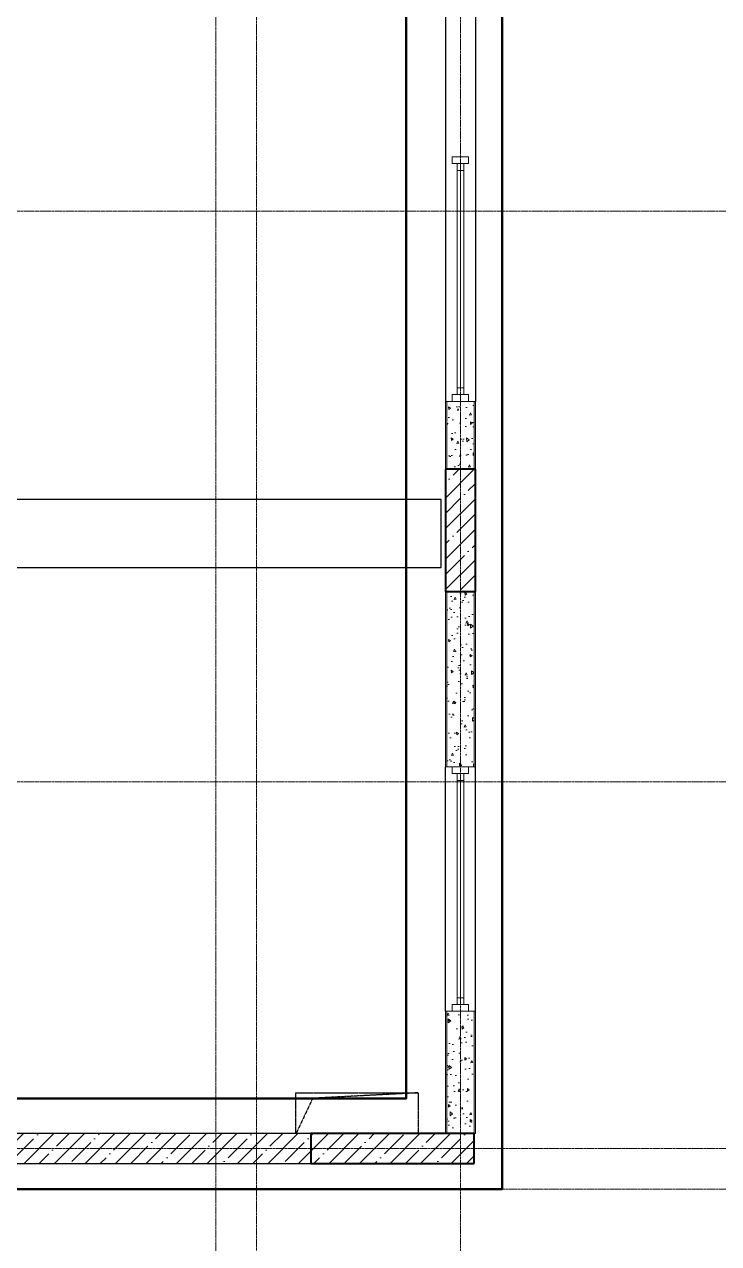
# Model space of a CAD drawing. Header units: millimetres. Extents: x -7155 to 483283, y -227682 to 148426.
# Drawn here: x 4591 to 9700, y 26000 to 34975 of the extents above; entities that cross this region are included whole.
import ezdxf

# ---------------------------------------------------------------- set-up
doc = ezdxf.new("R2010")
doc.units = ezdxf.units.MM
for name, pattern in [('CENTER2', [28.575, 19.05, -3.175, 3.175, -3.175]), ('HIDDEN', [9.525, 6.35, -3.175]), ('HIDDEN2', [4.7625, 3.175, -1.5875])]:
    doc.linetypes.add(name, pattern=pattern)
for name, color, linetype, lineweight in [('АР_Колонны', 70, 'Continuous', 30), ('АР_Окна', 4, 'Continuous', 5), ('АР_Стены ЖБ', 7, 'Continuous', 30), ('АР_Стены ПЕНОблок', 52, 'Continuous', 20), ('АР_Тонкая', 254, 'Continuous', 5), ('АР_Штриховка', 8, 'Continuous', 0), ('осново', 7, 'Continuous', 30)]:
    doc.layers.add(name, color=color, linetype=linetype, lineweight=lineweight)
for name, color, linetype, lineweight, true_color in [('АР_Оси_РД_100', 7, 'Continuous', 0, 0x525252), ('РД_Витраж_вн', 7, 'Continuous', 25, 0x148aff), ('РД_Оси_100', 7, 'Continuous', 0, 0x525252), ('РД_проем_инж перемыч_фахверк', 7, 'Continuous', 18, 0xff1f1f)]:
    doc.layers.add(name, color=color, linetype=linetype, lineweight=lineweight, true_color=true_color)
doc.layers.add('РД_Проем', color=230, linetype='Continuous', lineweight=0, plot=False)

# ---------------------------------------------------------------- blocks, each defined once
blk = doc.blocks.new('СОШ_2200_АР_ОСИ_М100_28.05.24')
at = {"layer": 'АР_Оси_РД_100', "linetype": 'CENTER2'}
for p, q in [((29555, 33600), (-5954.958, 33600)), ((29555, 29400), (-5954.958, 29400))]:
    blk.add_line(p, q, dxfattribs=at)
for points in [[(5849.555, 139938.679), (6000, 139538.679), (6000, -6194.559)], [(6300, -6195.83), (6300, 139538.679), (6450, 139938.679)], [(7800, -6155), (7800, 139938.679)], [(29555, 26700), (-5454.958, 26700), (-5954.958, 26850)], [(29555, 26400), (-5454.958, 26400), (-5954.958, 26250)]]:
    blk.add_lwpolyline(points, dxfattribs=at)

msp = doc.modelspace()

# ---------------------------------------------------------------- hatches: boundary and pattern name
at = {"layer": 'АР_Штриховка', "linetype": 'Continuous', "lineweight": 0, "true_color": 0x000000}
h = msp.add_hatch(dxfattribs=at)
h.set_pattern_fill('AR-CONC', color=18, angle=-315, style=0)
h.paths.add_polyline_path([(7900, 35400), (7700, 35400), (7700, 35100), (7900, 35100)], flags=0)
h.paths.add_polyline_path([(7900, 32200), (7700, 32200), (7700, 31700), (7900, 31700)], flags=0)
at = {"layer": 'АР_Штриховка', "linetype": 'Continuous', "lineweight": 5, "true_color": 0x000000}
h = msp.add_hatch(dxfattribs=at)
h.set_pattern_fill('ANSI35', color=18, scale=25, style=0)
h.paths.add_polyline_path([(7690, 30800), (7910, 30800), (7910, 31700), (7690, 31700)], flags=0)
at = {"layer": 'АР_Штриховка', "linetype": 'Continuous', "lineweight": 0, "true_color": 0x000000}
h = msp.add_hatch(dxfattribs=at)
h.set_pattern_fill('AR-CONC', color=18, angle=-315, style=0)
h.paths.add_polyline_path([(7900, 30800), (7700, 30800), (7700, 29510), (7900, 29510)], flags=0)
h.paths.add_polyline_path([(7900, 27710), (7700, 27710), (7700, 26810), (7900, 26810)], flags=0)
at = {"layer": 'АР_Штриховка', "linetype": 'Continuous', "lineweight": 5, "true_color": 0x000000}
h = msp.add_hatch(dxfattribs=at)
h.set_pattern_fill('ANSI35', color=18, scale=25, angle=6.1e-21, style=0)
h.paths.add_polyline_path([(120, 26810), (120, 26590), (6700, 26590), (6700, 26810)], flags=0)
h = msp.add_hatch(dxfattribs=at)
h.set_pattern_fill('ANSI35', color=18, scale=25, angle=1.3e-14, style=0)
h.paths.add_polyline_path([(7900, 26590), (7900, 26810), (6700, 26810), (6700, 26590)], flags=0)

# ---------------------------------------------------------------- linework, layer by layer
at = {"color": 18, "linetype": 'HIDDEN', "ltscale": 0.07, "true_color": 0x000000}
for p, q in [((6590, 27110), (7490, 27110)), ((6590, 26810), (6590, 27110)), ((7490, 27110), (6712.9, 27069.6)), ((7490, 27110), (7490, 26810)), ((6712.9, 27069.6), (6590, 26810)), ((7490, 26810), (6590, 26810))]:
    msp.add_line(p, q, dxfattribs=at)
at = {"color": 1, "lineweight": 50}
msp.add_lwpolyline([(12013, 13770), (8049, 13770), (8049, 23114), (8049, 23114), (340.2, 23121.1), (340.2, 26400), (8107, 26400), (8107, 38493), (11900, 38493), (11906.3, 33940.1), (11084, 33940.1), (11084, 32130), (11084, 25094), (20554, 25094), (20520, 26066), (26487, 26066), (26487, 25653), (27232, 25653), (27232, 22077), (26434, 22077), (26434, 21700), (11906, 21700), (11906, 13770)], dxfattribs=at)
msp.add_lwpolyline([(418, 27069), (7401, 27069), (7401, 35594), (418, 35594)], close=True, dxfattribs=at)
at = {"layer": 'АР_Колонны', "color": 18, "linetype": 'HIDDEN2', "lineweight": 25, "true_color": 0x000000}
for p, q in [((7690, 31700), (7910, 31700)), ((7690, 30800), (7690, 31700)), ((7910, 31700), (7910, 30800)), ((7910, 30800), (7690, 30800)), ((6700, 26810), (7900, 26810)), ((6700, 26590), (6700, 26810)), ((7900, 26810), (7900, 26590)), ((7900, 26590), (6700, 26590))]:
    msp.add_line(p, q, dxfattribs=at)
at = {"layer": 'АР_Колонны', "color": 18, "linetype": 'Continuous', "lineweight": 30, "true_color": 0x000000}
for p, q in [((7910, 31700), (7690, 31700)), ((7690, 31700), (7690, 30800)), ((7910, 30800), (7910, 31700)), ((7690, 30800), (7910, 30800)), ((6700, 26810), (6700, 26590)), ((7900, 26810), (6700, 26810)), ((7900, 26590), (7900, 26810)), ((6700, 26590), (7900, 26590))]:
    msp.add_line(p, q, dxfattribs=at)
at = {"layer": 'АР_Окна', "color": 18, "linetype": 'Continuous', "lineweight": 5, "true_color": 0x000000}
for p, q in [((7690, 32200), (7690, 34000)), ((7910, 32200), (7910, 34000)), ((7825, 33900), (7775, 33900)), ((7800, 32300), (7800, 33900)), ((7825, 32300), (7775, 32300)), ((7690, 29510), (7690, 27710)), ((7910, 29510), (7910, 27710)), ((7825, 29410), (7775, 29410)), ((7800, 29410), (7800, 27810)), ((7825, 27810), (7775, 27810))]:
    msp.add_line(p, q, dxfattribs=at)
for points in [[(7740, 33950), (7740, 34000), (7860, 34000), (7860, 33950)], [(7825, 32250), (7775, 32250), (7775, 33950), (7825, 33950)], [(7740, 32250), (7740, 32200), (7860, 32200), (7860, 32250)], [(7740, 29460), (7740, 29510), (7860, 29510), (7860, 29460)], [(7825, 29460), (7775, 29460), (7775, 27760), (7825, 27760)], [(7740, 27760), (7740, 27710), (7860, 27710), (7860, 27760)]]:
    msp.add_lwpolyline(points, close=True, dxfattribs=at)
at = {"layer": 'АР_Стены ЖБ', "color": 18, "linetype": 'Continuous', "lineweight": 40, "true_color": 0x000000}
for p, q in [((7910, 31700), (7690, 31700)), ((7690, 31700), (7690, 30800)), ((7910, 30800), (7910, 31700)), ((7690, 30800), (7910, 30800)), ((7900, 26810), (6700, 26810)), ((6700, 26810), (6700, 26590)), ((7900, 26590), (7900, 26810)), ((6700, 26590), (7900, 26590))]:
    msp.add_line(p, q, dxfattribs=at)
at = {"layer": 'АР_Стены ЖБ', "color": 18, "linetype": 'Continuous', "lineweight": 30, "true_color": 0x000000}
for p, q in [((6700, 26810), (120, 26810)), ((6700, 26590), (6700, 26810)), ((120, 26590), (6700, 26590))]:
    msp.add_line(p, q, dxfattribs=at)
at = {"layer": 'АР_Стены ПЕНОблок', "color": 18, "linetype": 'Continuous', "lineweight": 20, "true_color": 0x000000}
for p, q in [((7900, 32200), (7700, 32200)), ((7700, 32200), (7700, 31700)), ((7900, 31700), (7900, 32200)), ((7700, 31700), (7900, 31700)), ((7900, 30800), (7700, 30800)), ((7700, 30800), (7700, 29510)), ((7900, 29510), (7900, 30800)), ((7700, 29510), (7900, 29510)), ((7900, 27710), (7700, 27710)), ((7700, 27710), (7700, 26810)), ((7900, 26810), (7900, 27710)), ((7700, 26810), (7900, 26810))]:
    msp.add_line(p, q, dxfattribs=at)
at = {"layer": 'АР_Тонкая', "color": 18, "linetype": 'Continuous', "lineweight": 0, "true_color": 0x000000}
for p, q in [((7700, 32200), (7690, 32200)), ((7690, 32200), (7690, 31700)), ((7700, 31700), (7700, 32200)), ((7910, 32200), (7900, 32200)), ((7900, 32200), (7900, 31700)), ((7910, 31700), (7910, 32200)), ((7690, 31700), (7700, 31700)), ((7900, 31700), (7910, 31700)), ((7700, 30800), (7690, 30800)), ((7690, 30800), (7690, 29510)), ((7700, 29510), (7700, 30800)), ((7910, 30800), (7900, 30800)), ((7900, 30800), (7900, 29510)), ((7910, 29510), (7910, 30800)), ((7690, 29510), (7700, 29510)), ((7900, 29510), (7910, 29510)), ((7700, 27710), (7690, 27710)), ((7690, 27710), (7690, 26810)), ((7700, 26810), (7700, 27710)), ((7910, 27710), (7900, 27710)), ((7900, 27710), (7900, 26810)), ((7910, 26810), (7910, 27710)), ((7690, 26810), (7700, 26810)), ((7900, 26810), (7910, 26810))]:
    msp.add_line(p, q, dxfattribs=at)
at = {"layer": 'осново', "color": 3}
msp.add_lwpolyline([(120, 30977.5), (7657.3, 30977.5), (7657.3, 31477.5), (120, 31477.5)], close=True, dxfattribs=at)
at = {"layer": 'РД_Витраж_вн', "color": 18, "linetype": 'Continuous', "lineweight": 25, "true_color": 0x000000}
for p, q in [((7690, 35100), (7690, 32200)), ((7910, 35100), (7910, 32200)), ((7690, 27710), (7690, 29510)), ((7910, 27710), (7910, 29510))]:
    msp.add_line(p, q, dxfattribs=at)
at = {"layer": 'РД_Проем', "color": 18, "linetype": 'Continuous', "lineweight": 0, "true_color": 0x000000}
for p, q in [((7690, 35100), (7690, 32200)), ((7910, 35100), (7910, 32200)), ((7690, 27710), (7690, 29510)), ((7910, 27710), (7910, 29510))]:
    msp.add_line(p, q, dxfattribs=at)
at = {"layer": 'РД_проем_инж перемыч_фахверк', "color": 18, "linetype": 'Continuous', "lineweight": 18, "true_color": 0x000000}
for p, q in [((7690, 35100), (7690, 32200)), ((7910, 35100), (7910, 32200)), ((7690, 29510), (7690, 27710)), ((7910, 29510), (7910, 27710))]:
    msp.add_line(p, q, dxfattribs=at)

# ---------------------------------------------------------------- block references
at = {"layer": 'РД_Оси_100'}
msp.add_blockref('СОШ_2200_АР_ОСИ_М100_28.05.24', (0, 0), dxfattribs=at)

doc.saveas('drawing.dxf')
